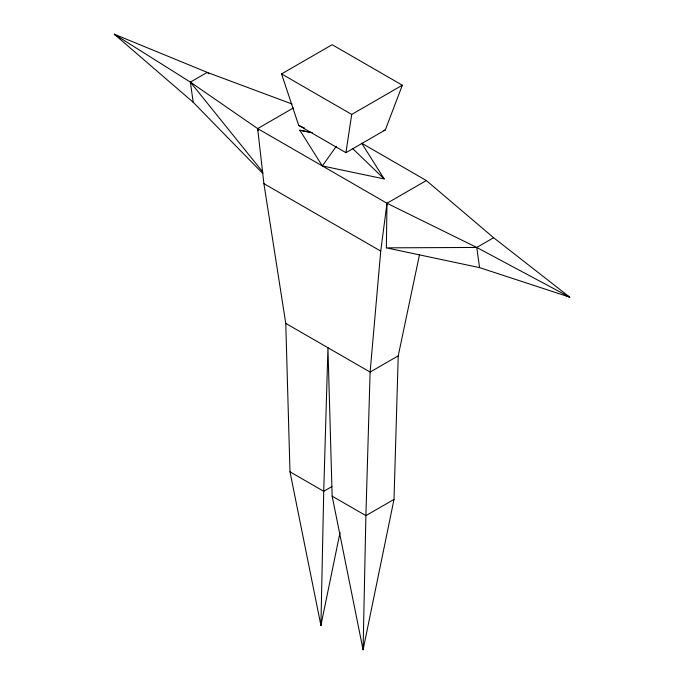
<?xml version="1.0" encoding="UTF-8"?>
<svg xmlns="http://www.w3.org/2000/svg" width="684" height="684" viewBox="0 0 684 684"><rect width="100%" height="100%" fill="white"/><g stroke="black" fill="none" stroke-linecap="round" stroke-linejoin="round"><path stroke-width="1.03" d="M386.357 247.847L386.982 203.268L426.346 180.542L493.617 237.716L569.738 297.164L479.561 267.624L386.357 247.847L476.748 247.454L569.738 297.164L564.924 294.966M292.025 104.011L207.252 72.384L114.262 34.2L190.383 82.123L257.654 128.592L263.904 183.645L285.767 323.387L289.99 471.815L320.916 625.45L323.729 491.292L327.944 347.737L332.159 496.165L363.084 649.8L394.01 499.406L398.233 355.851L419.557 254.405M293.351 107.986L257.654 128.592L386.982 203.268L380.731 251.096L370.112 372.079L365.897 515.642L363.084 649.8L363.05 647.663M345.933 152.686L351.721 114.433L402.337 85.218L332.159 44.708L281.551 73.923L298.703 125.42L345.933 152.686L385.297 129.96L402.337 85.218M340.025 532.503L320.916 625.45L320.882 623.312M312.28 132.619L299.823 130.216L322.318 165.93L336.34 146.273M262.861 173.574L193.196 102.292L190.383 82.123L207.252 72.384L208.817 73.821M386.982 203.268L476.748 247.454L493.617 237.716M398.233 355.851L370.112 372.079L285.767 323.387M331.885 486.581L323.729 491.292L289.99 471.815M394.01 499.406L365.897 515.642L332.159 496.165M383.314 130.644L385.297 129.96M299.823 130.216L310.134 132.38M322.318 165.93L384.177 178.917L361.682 143.204L426.346 180.542M298.703 125.42L304.491 128.011M281.551 73.923L351.721 114.433M263.904 183.645L380.731 251.096M116.887 35.995L114.262 34.2L193.196 102.292M352.388 148.334L384.177 178.917M190.383 82.123L262.878 172.137M257.654 128.592L258.124 130.67M476.748 247.454L479.561 267.624"/></g></svg>
